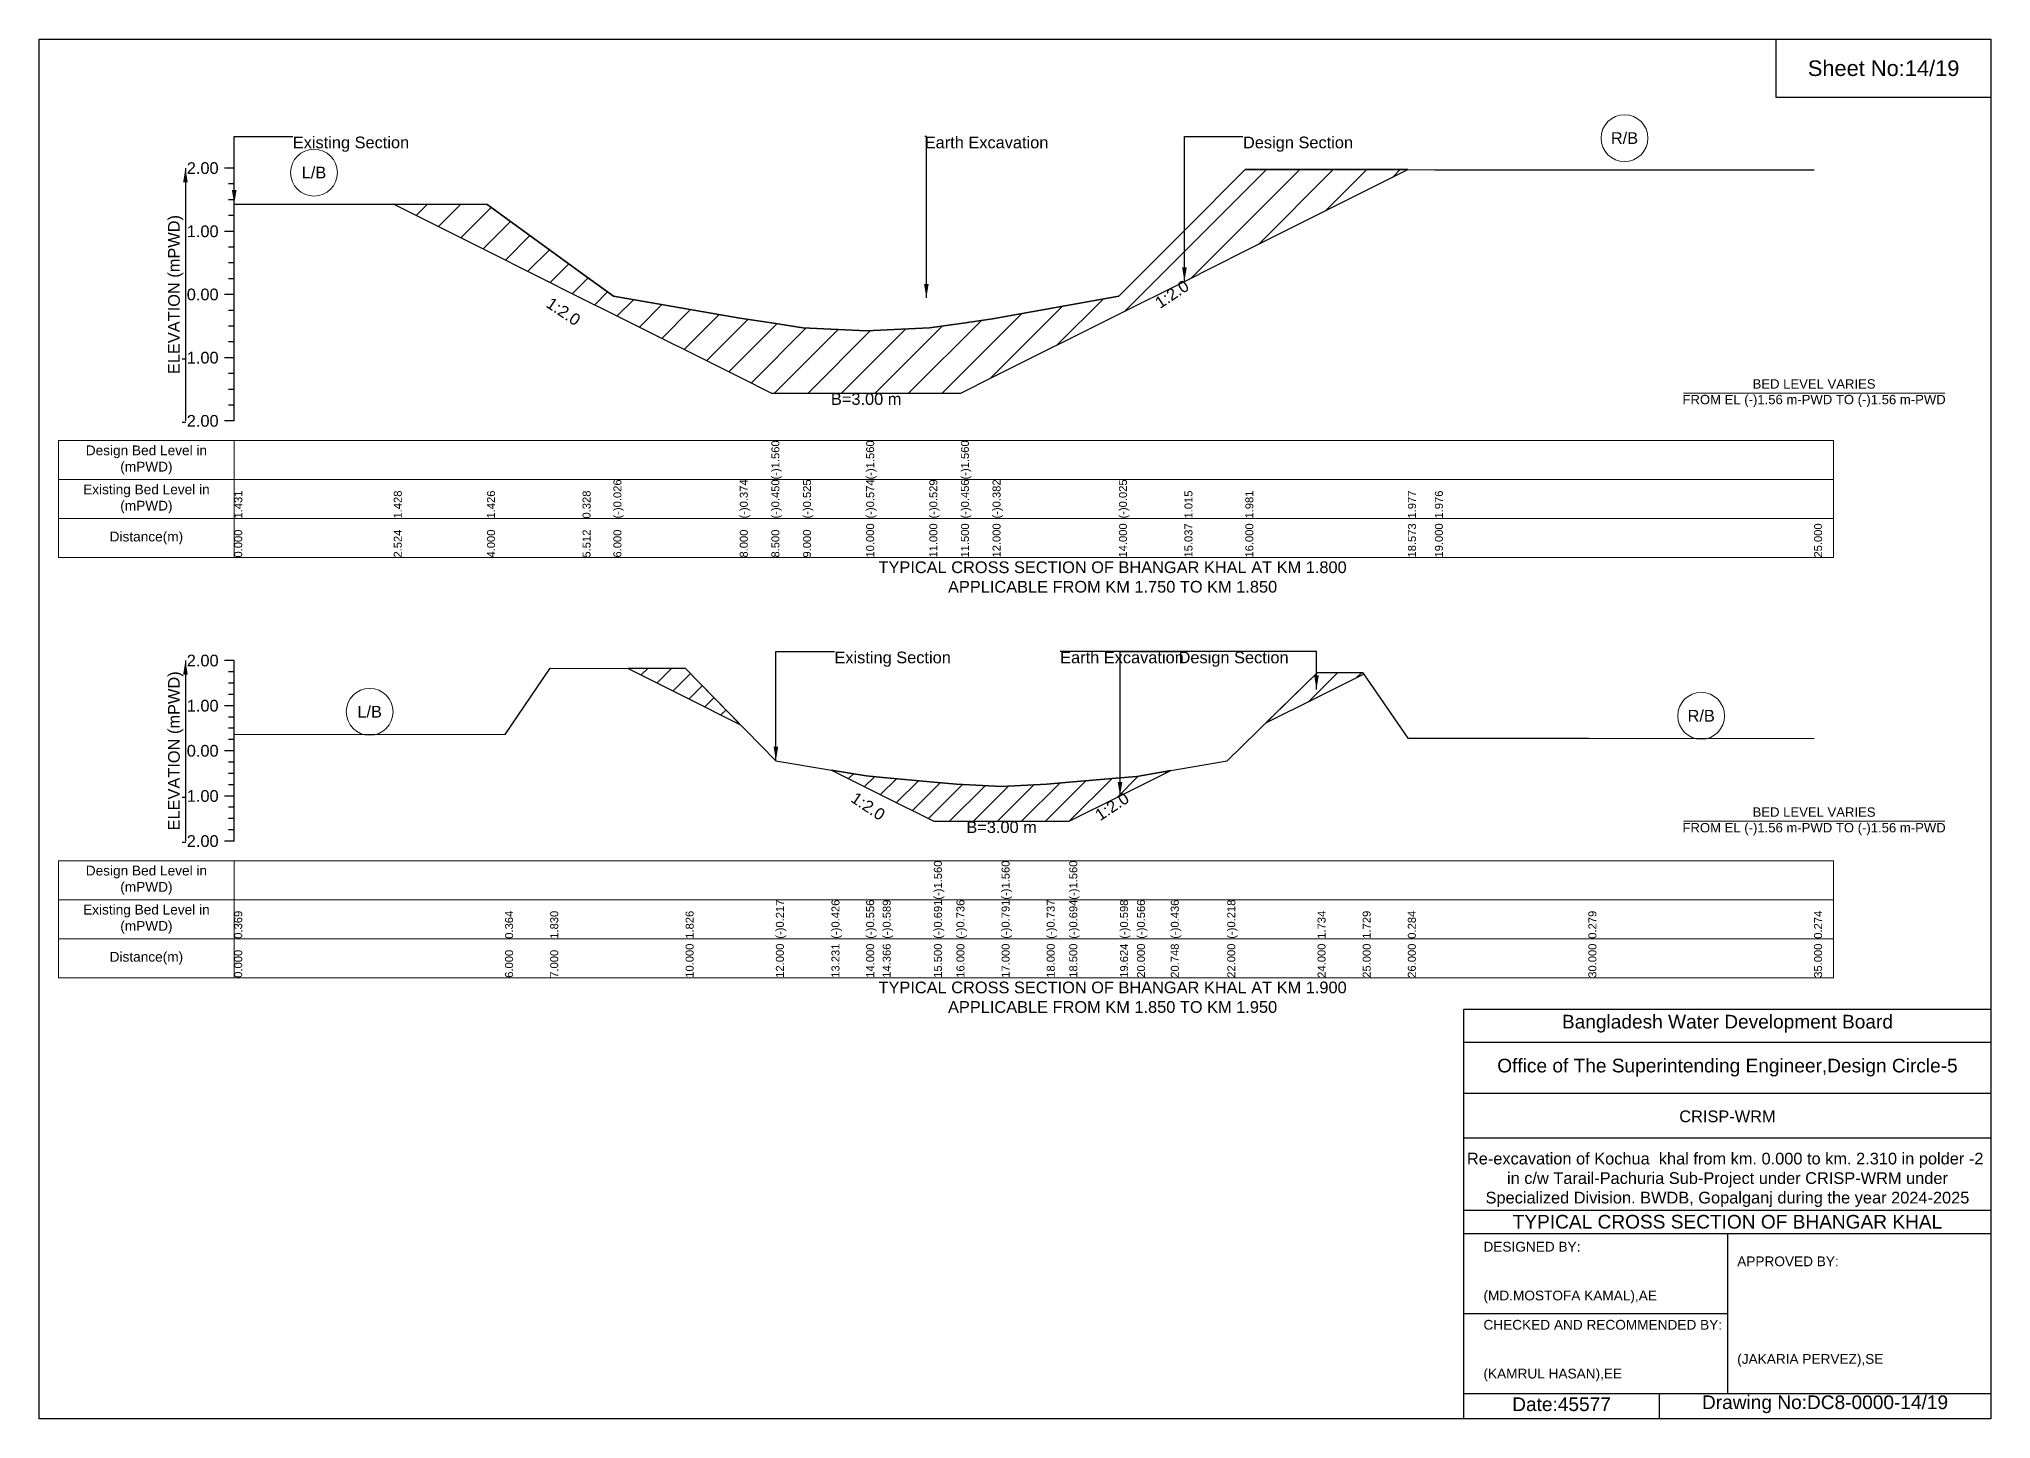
# Model space of a CAD drawing. Header units: inches. Extents: x 91000 to 288000, y -5656 to 0.
# Drawn here: x 230000 to 238000, y -5656 to 0 of the extents above; entities that cross this region are included whole.
import ezdxf

# ---------------------------------------------------------------- set-up
doc = ezdxf.new("R2010")
doc.units = ezdxf.units.IN
doc.header["$LTSCALE"] = 7
doc.header["$MEASUREMENT"] = 0
for name, color, linetype, lineweight in [('Cross section Data Border', 7, 'Continuous', 9), ('Cross Section Labels', 7, 'Continuous', 9), ('Existing_Bed_Level for Xsection', 7, 'Continuous', 25)]:
    doc.layers.add(name, color=color, linetype=linetype, lineweight=lineweight)
doc.styles.get("Standard").update_dxf_attribs({"font": 'arial.ttf'})
doc.dimstyles.get("Standard").update_dxf_attribs({"dimtxt": 0.18, "dimasz": 0.18, "dimexe": 0.18, "dimexo": 0.0625, "dimgap": 0.09, "dimtad": 0, "dimtih": 1, "dimtoh": 1, "dimdec": 4, "dimzin": 0, "dimdsep": 46, "dimtxsty": 'Standard', "dimcen": 0.09, "dimadec": 0, "dimazin": 0, "dimtfac": 1, "dimtdec": 4, "dimtofl": 0, "dimtmove": 0, "dimatfit": 3, "dimfxl": 1, "dimtolj": 1, "dimtzin": 0, "dimarcsym": 0})

msp = doc.modelspace()

# ---------------------------------------------------------------- hatches: boundary and pattern name
at = {"layer": 'Existing_Bed_Level for Xsection'}
h = msp.add_hatch(dxfattribs=at)
h.set_pattern_fill('ANSI31', color=256, scale=777, style=0)
h.paths.add_polyline_path([(231453.8, -677.5), (231836, -868.6), (232227.6, -1064.4), (232354, -1127.6), (232872, -1386.6), (233001.5, -1451.4), (233131, -1451.4), (233390, -1451.4), (233649, -1451.4), (233778.5, -1451.4), (233908, -1386.6), (234426, -1127.6), (234694.5, -993.4), (234944, -868.6), (235610.5, -535.4), (234944, -534.3), (234694.5, -784.5), (234426, -1053.8), (233908, -1146.3), (233778.5, -1165.3), (233649, -1184.3), (233390, -1196), (233131, -1183.3), (233001.5, -1163.8), (232872, -1144.2), (232354, -1054.1), (232227.6, -962.3), (231836, -678)])
h = msp.add_hatch(dxfattribs=at)
h.set_pattern_fill('ANSI31', color=256, scale=555, style=0)
h.paths.add_polyline_path([(232414.1, -2579.5), (232650, -2697.5), (232875.6, -2810.3), (232650, -2579.9)])
h = msp.add_hatch(dxfattribs=at)
h.set_pattern_fill('ANSI31', color=256, scale=555, style=0)
h.paths.add_polyline_path([(235028.6, -2803.2), (235240, -2697.5), (235425, -2605), (235428.7, -2603.2), (235425, -2597.8), (235240, -2596.9)])
h = msp.add_hatch(dxfattribs=at)
h.set_pattern_fill('ANSI31', color=256, scale=555, style=0)
h.paths.add_polyline_path([(233247.8, -2996.4), (233390, -3067.5), (233457.7, -3101.3), (233667.5, -3206.3), (233760, -3206.3), (233945, -3206.3), (234130, -3206.3), (234222.5, -3206.3), (234430.5, -3102.3), (234500, -3067.5), (234638.5, -2998.3), (234500, -3022.4), (234430.5, -3028.3), (234222.5, -3046.1), (234130, -3054), (233945, -3064), (233760, -3053.8), (233667.5, -3045.5), (233457.7, -3026.6), (233390, -3020.5)])

# ---------------------------------------------------------------- linework, layer by layer
for points in [[(230000, 0), (238000, 0), (238000, -5656), (230000, -5656)], [(237120, 0), (238000, 0), (238000, -240), (237120, -240)]]:
    msp.add_lwpolyline(points, close=True)
for points in [[(235840, -5656), (235840, -3976), (238000, -3976)], [(235840, -4112), (238000, -4112)], [(235840, -4320), (238000, -4320)], [(235840, -4504), (238000, -4504)], [(235840, -4800), (238000, -4800)], [(235840, -4896), (238000, -4896)], [(236920, -4896), (236920, -5552)], [(235840, -5224), (236920, -5224)], [(235840, -5552), (238000, -5552)], [(236640, -5552), (236640, -5656)]]:
    msp.add_lwpolyline(points)
at = {"layer": 'Cross section Data Border'}
for points in [[(230080, -1645.3), (237355, -1645.3), (237355, -2125.3), (230080, -2125.3)], [(230080, -3367.7), (237355, -3367.7), (237355, -3847.7), (230080, -3847.7)]]:
    msp.add_lwpolyline(points, close=True, dxfattribs=at)
for points in [[(230800, -1645.3), (230800, -2125.3)], [(230080, -1805.3), (237355, -1805.3)], [(230080, -1965.3), (237355, -1965.3)], [(230800, -3367.7), (230800, -3847.7)], [(230080, -3527.7), (237355, -3527.7)], [(230080, -3687.7), (237355, -3687.7)]]:
    msp.add_lwpolyline(points, dxfattribs=at)
at = {"layer": 'Cross Section Labels'}
for points in [[(236739.2, -1451.4), (237810.8, -1451.4)], [(236739.2, -3206.3), (237810.8, -3206.3)]]:
    msp.add_lwpolyline(points, dxfattribs=at)
for centre in [(236498, -406.1), (231126.9, -547.6), (231355, -2757.4), (236812.5, -2774)]:
    msp.add_circle(centre, 96, dxfattribs=at)
at = {"layer": 'Existing_Bed_Level for Xsection'}
for points in [[(230800, -529.3), (230760, -529.3)], [(230800, -1565.3), (230800, -1306.3), (230800, -1047.3), (230800, -788.3), (230800, -529.3)], [(230800, -676.7), (231453.8, -677.5), (231836, -678), (232227.6, -962.3), (232354, -1054.1), (232872, -1144.2), (233001.5, -1163.8), (233001.5, -1163.8), (233131, -1183.3), (233390, -1196), (233390, -1196), (233649, -1184.3), (233778.5, -1165.3), (233778.5, -1165.3), (233908, -1146.3), (234426, -1053.8), (234694.5, -784.5), (234944, -534.3), (235610.5, -535.4), (235721, -535.6), (237275, -535.6)], [(230800, -594.1), (230776, -594.1)], [(230800, -658.8), (230776, -658.8)], [(230800, -788.3), (230760, -788.3)], [(230800, -723.6), (230776, -723.6)], [(230800, -853.1), (230776, -853.1)], [(230800, -917.8), (230776, -917.8)], [(230800, -982.6), (230776, -982.6)], [(230800, -1047.3), (230760, -1047.3)], [(230800, -1112.1), (230776, -1112.1)], [(230800, -1176.8), (230776, -1176.8)], [(230800, -1241.6), (230776, -1241.6)], [(230800, -1306.3), (230760, -1306.3)], [(230800, -1371.1), (230776, -1371.1)], [(230800, -1435.8), (230776, -1435.8)], [(230800, -1500.6), (230776, -1500.6)], [(230800, -1565.3), (230760, -1565.3)], [(230800, -2547.7), (230760, -2547.7)], [(230800, -3287.7), (230800, -3102.7), (230800, -2917.7), (230800, -2732.7), (230800, -2547.7)], [(230800, -2593.9), (230776, -2593.9)], [(230800, -2849.4), (231910, -2850.3), (232095, -2579.1), (232650, -2579.9), (233020, -2957.8), (233247.8, -2996.4), (233390, -3020.5), (233457.7, -3026.6), (233667.5, -3045.5), (233667.5, -3045.5), (233760, -3053.8), (233945, -3064), (233945, -3064), (234130, -3054), (234222.5, -3046.1), (234222.5, -3046.1), (234430.5, -3028.3), (234500, -3022.4), (234638.5, -2998.3), (234870, -2958), (235240, -2596.9), (235425, -2597.8), (235610, -2865.1), (236350, -2866.1), (237275, -2867)], [(230800, -2640.2), (230776, -2640.2)], [(230800, -2686.4), (230776, -2686.4)], [(230800, -2732.7), (230760, -2732.7)], [(230800, -2778.9), (230776, -2778.9)], [(230800, -2825.2), (230776, -2825.2)], [(230800, -2871.4), (230776, -2871.4)], [(230800, -2917.7), (230760, -2917.7)], [(230800, -2963.9), (230776, -2963.9)], [(230800, -3010.2), (230776, -3010.2)], [(230800, -3102.7), (230760, -3102.7)], [(230800, -3056.4), (230776, -3056.4)], [(230800, -3148.9), (230776, -3148.9)], [(230800, -3195.2), (230776, -3195.2)], [(230800, -3241.4), (230776, -3241.4)], [(230800, -3287.7), (230760, -3287.7)]]:
    msp.add_lwpolyline(points, dxfattribs=at)
for points in [[(231453.8, -677.5), (231453.8, -677.5), (231836, -868.6), (232227.6, -1064.4), (232354, -1127.6), (232872, -1386.6), (233001.5, -1451.4), (233001.5, -1451.4), (233131, -1451.4), (233390, -1451.4), (233390, -1451.4), (233649, -1451.4), (233778.5, -1451.4), (233778.5, -1451.4), (233908, -1386.6), (234426, -1127.6), (234694.5, -993.4), (234944, -868.6), (235610.5, -535.4), (234944, -534.3), (234694.5, -784.5), (234426, -1053.8), (233908, -1146.3), (233778.5, -1165.3), (233778.5, -1165.3), (233649, -1184.3), (233390, -1196), (233390, -1196), (233131, -1183.3), (233001.5, -1163.8), (233001.5, -1163.8), (232872, -1144.2), (232354, -1054.1), (232227.6, -962.3), (231836, -678), (231453.8, -677.5)], [(232414.1, -2579.5), (232650, -2697.5), (232875.6, -2810.3), (232650, -2579.9)], [(235028.6, -2803.2), (235240, -2697.5), (235425, -2605), (235428.7, -2603.2), (235425, -2597.8), (235240, -2596.9)], [(233247.8, -2996.4), (233390, -3067.5), (233457.7, -3101.3), (233667.5, -3206.3), (233667.5, -3206.3), (233760, -3206.3), (233945, -3206.3), (233945, -3206.3), (234130, -3206.3), (234222.5, -3206.3), (234222.5, -3206.3), (234430.5, -3102.3), (234500, -3067.5), (234638.5, -2998.3), (234500, -3022.4), (234430.5, -3028.3), (234222.5, -3046.1), (234222.5, -3046.1), (234130, -3054), (233945, -3064), (233945, -3064), (233760, -3053.8), (233667.5, -3045.5), (233667.5, -3045.5), (233457.7, -3026.6), (233390, -3020.5)]]:
    msp.add_lwpolyline(points, close=True, dxfattribs=at)

# ---------------------------------------------------------------- texts
at = {"attachment_point": 5}
for s, insert, char_height in [('Sheet No:14/19', (237560, -120), 64), ('Bangladesh Water Development Board', (236920, -4036), 56), ('Office of The Superintending Engineer,Design Circle-5', (236920, -4216), 56)]:
    msp.add_mtext(s, dxfattribs=dict(at, insert=insert, char_height=char_height))
for s, insert, char_height, width, attachment_point in [('CRISP-WRM', (236920, -4416), 48, 2240, 5), ('Re-excavation of Kochua  khal from km. 0.000 to km. 2.310 in polder -2  in c/w Tarail-Pachuria Sub-Project under CRISP-WRM under Specialized Division. BWDB, Gopalganj during the year 2024-2025', (236920, -4676), 48, 2160, 5), ('TYPICAL CROSS SECTION OF BHANGAR KHAL', (236920, -4848), 56, 2240, 5), ('DESIGNED BY:^J^J^J(MD.MOSTOFA KAMAL),AE', (235920, -5056), 40, 1120, 4), ('APPROVED BY:^J^J^J^J^J^J(JAKARIA PERVEZ),SE', (236960, -5216), 40, 1120, 4), ('CHECKED AND RECOMMENDED BY:^J^J^J(KAMRUL HASAN),EE', (235920, -5376), 40, 1120, 4), ('Date:45577', (236240, -5596), 56, 1120, 5), ('Drawing No:DC8-0000-14/19', (237320, -5596), 56, 1760, 5)]:
    msp.add_mtext(s, dxfattribs=dict(insert=insert, char_height=char_height, width=width, attachment_point=attachment_point))
at = {"layer": 'Cross section Data Border', "char_height": 40, "width": 640, "attachment_point": 5}
for s, insert in [('Design Bed Level in (mPWD)', (230440, -1725.3)), ('Existing Bed Level in (mPWD)', (230440, -1885.3)), ('Distance(m)', (230440, -2045.3)), ('Design Bed Level in (mPWD)', (230440, -3447.7)), ('Existing Bed Level in (mPWD)', (230440, -3607.7)), ('Distance(m)', (230440, -3767.7))]:
    msp.add_mtext(s, dxfattribs=dict(at, insert=insert))
at = {"layer": 'Cross Section Labels'}
for s, insert, char_height, attachment_point in [('Existing Section', (231040, -399.8), 48, 1), ('Earth Excavation', (233630, -399.8), 48, 1), ('Design Section', (234934.5, -399.8), 48, 1), ('R/B', (236498, -406.1), 48, 5), ('L/B', (231126.9, -547.6), 48, 5), ('BED LEVEL VARIES ^JFROM EL (-)1.56 m-PWD TO (-)1.56 m-PWD', (237275, -1451.4), 38.4, 5), ('B=3.00 m', (233390, -1451.4), 48, 2), ('TYPICAL CROSS SECTION OF BHANGAR KHAL AT KM 1.800^JAPPLICABLE FROM KM 1.750 TO KM 1.850', (234400, -2205.3), 48, 5), ('Existing Section', (233260, -2510.7), 48, 1), ('Earth Excavation', (234185, -2510.7), 48, 1), ('Design Section', (234670.5, -2510.7), 48, 1), ('L/B', (231355, -2757.4), 48, 5), ('R/B', (236812.5, -2774), 48, 5), ('BED LEVEL VARIES ^JFROM EL (-)1.56 m-PWD TO (-)1.56 m-PWD', (237275, -3206.3), 38.4, 5), ('B=3.00 m', (233945, -3206.3), 48, 2), ('TYPICAL CROSS SECTION OF BHANGAR KHAL AT KM 1.900^JAPPLICABLE FROM KM 1.850 TO KM 1.950', (234400, -3927.7), 48, 5)]:
    msp.add_mtext(s, dxfattribs=dict(at, insert=insert, char_height=char_height, attachment_point=attachment_point))
at = {"layer": 'Cross Section Labels', "char_height": 48, "attachment_point": 2}
for insert, rotation in [((234629.8, -1025.7), 33.69007), ((232162.9, -1096.8), 326.30993), ((233411.4, -3124.5), 326.30993), ((234384.2, -3125.4), 33.69007)]:
    msp.add_mtext('1:2.0', dxfattribs=dict(at, insert=insert, rotation=rotation))
at = {"layer": 'Existing_Bed_Level for Xsection', "char_height": 48, "attachment_point": 6}
for s, insert in [('2.00', (230736, -529.3)), ('1.00', (230736, -788.3)), ('0.00', (230736, -1047.3)), ('-1.00', (230736, -1306.3)), ('-2.00', (230736, -1565.3)), ('2.00', (230736, -2547.7)), ('1.00', (230736, -2732.7)), ('0.00', (230736, -2917.7)), ('-1.00', (230736, -3102.7)), ('-2.00', (230736, -3287.7))]:
    msp.add_mtext(s, dxfattribs=dict(at, insert=insert))
at = {"layer": 'Existing_Bed_Level for Xsection', "rotation": 90}
for s, insert, char_height, attachment_point in [('ELEVATION (mPWD)', (230560, -1047.3), 48, 5), ('(-)1.560', (233001.5, -1805.3), 32.8, 1), ('(-)1.560', (233390, -1805.3), 32.8, 1), ('(-)1.560', (233778.5, -1805.3), 32.8, 1), ('(-)0.026', (232354, -1965.3), 32.8, 1), ('(-)0.374', (232872, -1965.3), 32.8, 1), ('(-)0.450', (233001.5, -1965.3), 32.8, 1), ('(-)0.525', (233131, -1965.3), 32.8, 1), ('(-)0.574', (233390, -1965.3), 32.8, 1), ('(-)0.529', (233649, -1965.3), 32.8, 1), ('(-)0.456', (233778.5, -1965.3), 32.8, 1), ('(-)0.382', (233908, -1965.3), 32.8, 1), ('(-)0.025', (234426, -1965.3), 32.8, 1), ('1.431', (230800, -1965.3), 32.8, 1), ('1.428', (231453.8, -1965.3), 32.8, 1), ('1.426', (231836, -1965.3), 32.8, 1), ('0.328', (232227.6, -1965.3), 32.8, 1), ('1.015', (234694.5, -1965.3), 32.8, 1), ('1.981', (234944, -1965.3), 32.8, 1), ('1.977', (235610.5, -1965.3), 32.8, 1), ('1.976', (235721, -1965.3), 32.8, 1), ('10.000', (233390, -2125.3), 32.8, 1), ('11.000', (233649, -2125.3), 32.8, 1), ('11.500', (233778.5, -2125.3), 32.8, 1), ('12.000', (233908, -2125.3), 32.8, 1), ('14.000', (234426, -2125.3), 32.8, 1), ('15.037', (234694.5, -2125.3), 32.8, 1), ('16.000', (234944, -2125.3), 32.8, 1), ('18.573', (235610.5, -2125.3), 32.8, 1), ('19.000', (235721, -2125.3), 32.8, 1), ('25.000', (237275, -2125.3), 32.8, 1), ('0.000', (230800, -2125.3), 32.8, 1), ('2.524', (231453.8, -2125.3), 32.8, 1), ('4.000', (231836, -2125.3), 32.8, 1), ('5.512', (232227.6, -2125.3), 32.8, 1), ('6.000', (232354, -2125.3), 32.8, 1), ('8.000', (232872, -2125.3), 32.8, 1), ('8.500', (233001.5, -2125.3), 32.8, 1), ('9.000', (233131, -2125.3), 32.8, 1), ('ELEVATION (mPWD)', (230560, -2917.7), 48, 5), ('(-)1.560', (233667.5, -3527.7), 32.8, 1), ('(-)1.560', (233945, -3527.7), 32.8, 1), ('(-)1.560', (234222.5, -3527.7), 32.8, 1), ('0.369', (230800, -3687.7), 32.8, 1), ('0.364', (231910, -3687.7), 32.8, 1), ('1.830', (232095, -3687.7), 32.8, 1), ('1.826', (232650, -3687.7), 32.8, 1), ('(-)0.217', (233020, -3687.7), 32.8, 1), ('(-)0.426', (233247.8, -3687.7), 32.8, 1), ('(-)0.556', (233390, -3687.7), 32.8, 1), ('(-)0.589', (233457.7, -3687.7), 32.8, 1), ('(-)0.691', (233667.5, -3687.7), 32.8, 1), ('(-)0.736', (233760, -3687.7), 32.8, 1), ('(-)0.791', (233945, -3687.7), 32.8, 1), ('(-)0.737', (234130, -3687.7), 32.8, 1), ('(-)0.694', (234222.5, -3687.7), 32.8, 1), ('(-)0.598', (234430.5, -3687.7), 32.8, 1), ('(-)0.566', (234500, -3687.7), 32.8, 1), ('(-)0.436', (234638.5, -3687.7), 32.8, 1), ('(-)0.218', (234870, -3687.7), 32.8, 1), ('1.734', (235240, -3687.7), 32.8, 1), ('1.729', (235425, -3687.7), 32.8, 1), ('0.284', (235610, -3687.7), 32.8, 1), ('0.279', (236350, -3687.7), 32.8, 1), ('0.274', (237275, -3687.7), 32.8, 1), ('0.000', (230800, -3847.7), 32.8, 1), ('6.000', (231910, -3847.7), 32.8, 1), ('7.000', (232095, -3847.7), 32.8, 1), ('10.000', (232650, -3847.7), 32.8, 1), ('12.000', (233020, -3847.7), 32.8, 1), ('13.231', (233247.8, -3847.7), 32.8, 1), ('14.000', (233390, -3847.7), 32.8, 1), ('14.366', (233457.7, -3847.7), 32.8, 1), ('15.500', (233667.5, -3847.7), 32.8, 1), ('16.000', (233760, -3847.7), 32.8, 1), ('17.000', (233945, -3847.7), 32.8, 1), ('18.000', (234130, -3847.7), 32.8, 1), ('18.500', (234222.5, -3847.7), 32.8, 1), ('19.624', (234430.5, -3847.7), 32.8, 1), ('20.000', (234500, -3847.7), 32.8, 1), ('20.748', (234638.5, -3847.7), 32.8, 1), ('22.000', (234870, -3847.7), 32.8, 1), ('24.000', (235240, -3847.7), 32.8, 1), ('25.000', (235425, -3847.7), 32.8, 1), ('26.000', (235610, -3847.7), 32.8, 1), ('30.000', (236350, -3847.7), 32.8, 1), ('35.000', (237275, -3847.7), 32.8, 1)]:
    msp.add_mtext(s, dxfattribs=dict(at, insert=insert, char_height=char_height, attachment_point=attachment_point))

# ---------------------------------------------------------------- leaders
at = {"layer": 'Cross Section Labels', "annotation_type": 0, "has_hookline": 1}
for points, hookline_direction, text_width in [([(230800, -676.7), (230800, -399.8), (231039.9, -399.8)], 0, 467.2), ([(233636.7, -1061.4), (233636.7, -399.8), (233629.9, -399.8)], 0, 497), ([(234694.5, -993.4), (234694.5, -399.8), (234934.4, -399.8)], 0, 441.2), ([(233020, -2957.8), (233020, -2510.7), (233259.9, -2510.7)], 0, 467.2), ([(235235.6, -2666.1), (235235.6, -2510.7), (234185.1, -2510.7)], 1, 497), ([(234430.5, -3102.3), (234430.5, -2510.7), (234670.4, -2510.7)], 0, 441.2)]:
    msp.add_leader(points, dimstyle='Standard', override={"dimasz": 57.6}, dxfattribs=dict(at, hookline_direction=hookline_direction, text_width=text_width))
at = {"layer": 'Existing_Bed_Level for Xsection'}
for points in [[(230600, -529.3), (230600, -1565.3)], [(230600, -2547.7), (230600, -3287.7)]]:
    msp.add_leader(points, dimstyle='Standard', override={"dimasz": 57.6}, dxfattribs=at)

doc.saveas('drawing.dxf')
